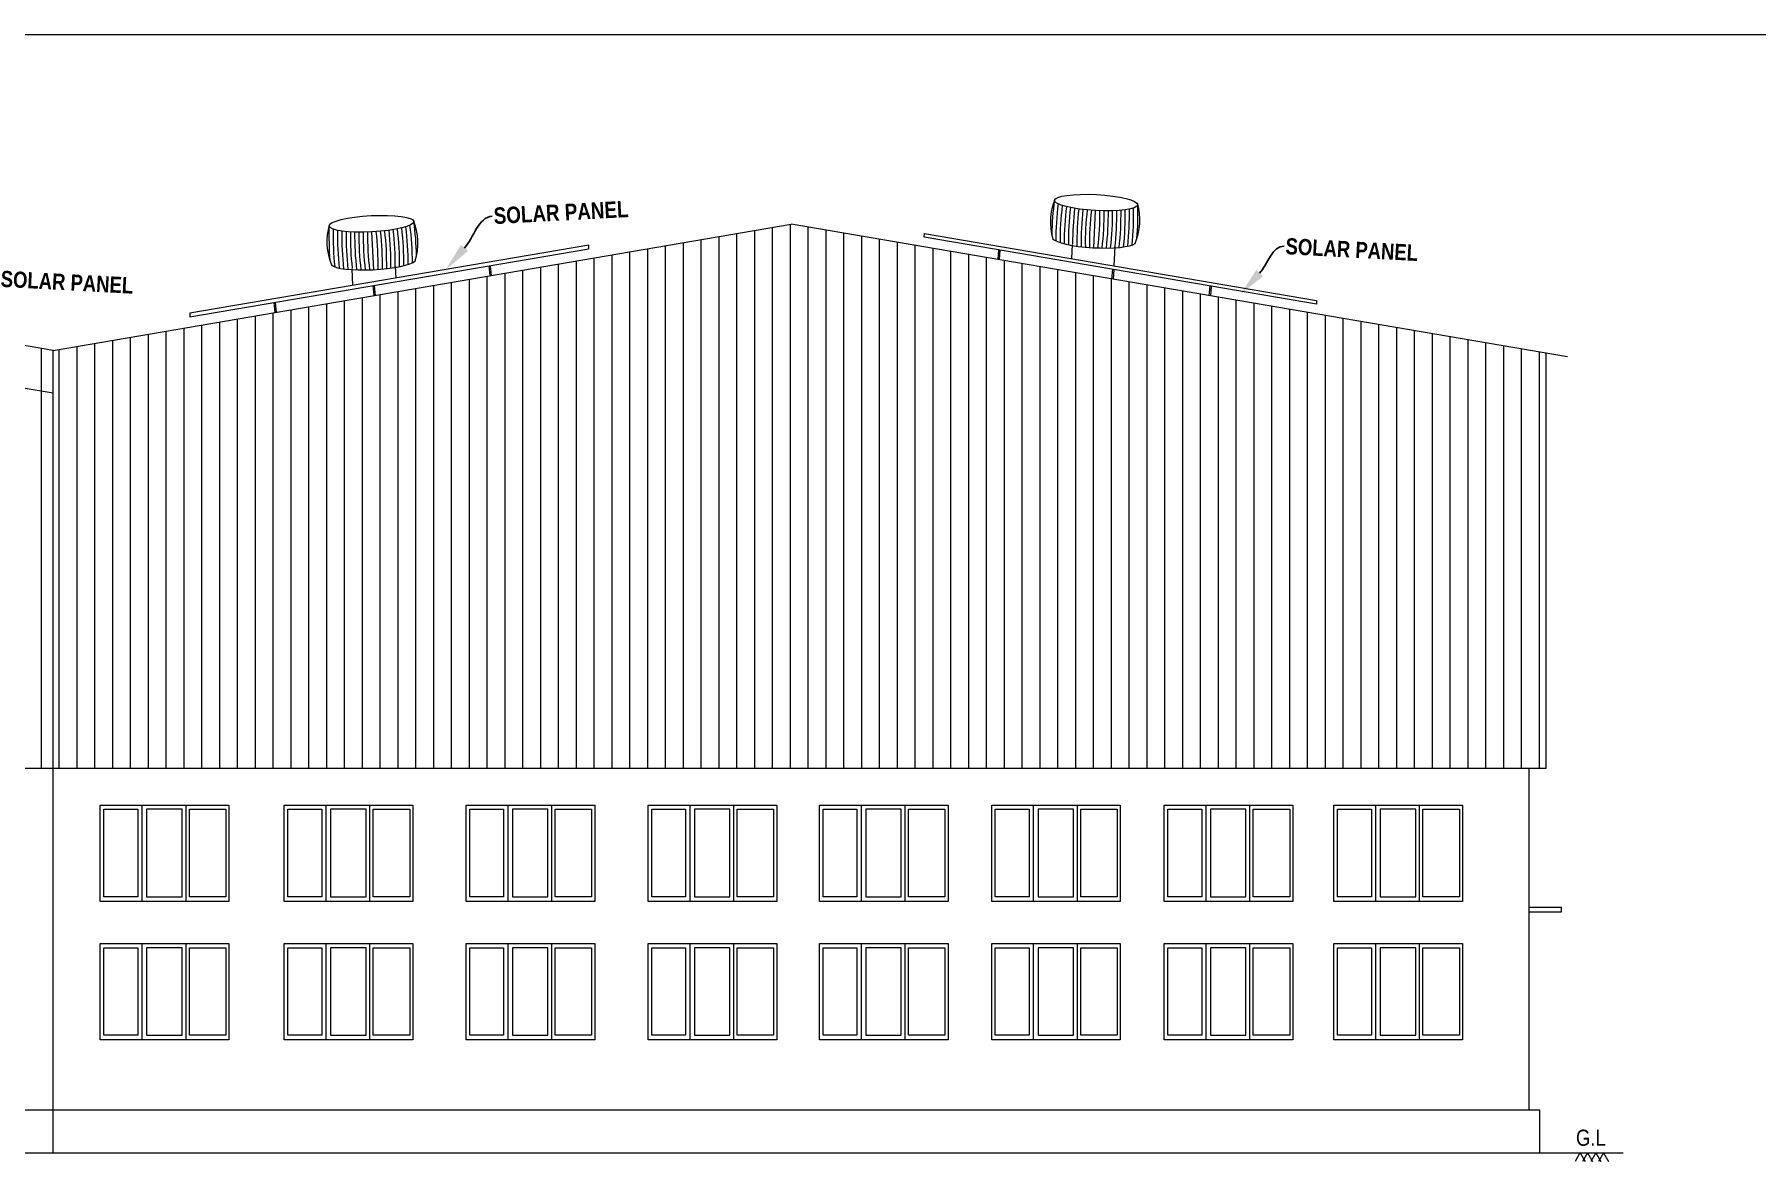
# Model space of a CAD drawing. Header units: metres. Extents: x -1559856 to -1559563, y 43807 to 43972.
# Drawn here: x -1559822.18 to -1559797.65, y 43956.12 to 43972.27 of the extents above; entities that cross this region are included whole.
import ezdxf
from ezdxf import colors
from ezdxf.entities.mleader import LeaderData, LeaderLine
from ezdxf.math import Vec2, Vec3

# ---------------------------------------------------------------- set-up
doc = ezdxf.new("R2010")
doc.units = ezdxf.units.M
doc.header["$LTSCALE"] = 750
doc.header["$MEASUREMENT"] = 0
doc.layers.get('0').update_dxf_attribs({"lineweight": 5})
doc.styles.add('K', font='swissc.ttf', dxfattribs={"height": 0.25})
doc.styles.add('sunahari', font='ARIALNB.TTF', dxfattribs={"height": 0.345})

msp = doc.modelspace()

# ---------------------------------------------------------------- hatches: boundary and pattern name
at = {"ltscale": 0.1}
h = msp.add_hatch(dxfattribs=at)
h.set_pattern_fill('ANSI31', color=0, scale=0.08, angle=45, style=0)
h.set_pattern_definition([(90, (-1549985.92988, 43820.98005), (-0.254, 0), [])])
h.paths.add_polyline_path([(-1559821.91044, 43967.1637), (-1559833.86544, 43969.2069), (-1559845.82043, 43967.1637), (-1559845.82043, 43961.82359), (-1559821.91044, 43961.82472)], flags=17)
h.paths.add_polyline_path([(-1559845.82043, 43967.1637), (-1559833.86544, 43969.2069), (-1559821.91044, 43967.1637), (-1559821.91044, 43967.77343), (-1559835.76044, 43970.14051), (-1559849.85041, 43967.73242), (-1559849.85041, 43961.8234), (-1559845.82043, 43961.82359)])
h.paths.add_polyline_path([(-1559800.65047, 43967.73254), (-1559811.40044, 43969.5698), (-1559821.91044, 43967.77355), (-1559821.91044, 43961.82353), (-1559800.65047, 43961.82454)])

# ---------------------------------------------------------------- linework, layer by layer
at = {"color": 0, "ltscale": 0.1}
for p, q in [((-1559821.91044, 43967.77343), (-1559835.76044, 43970.14051)), ((-1559821.91044, 43967.77355), (-1559811.40044, 43969.5698)), ((-1559800.34613, 43967.68053), (-1559811.40044, 43969.5698)), ((-1559821.91044, 43967.1637), (-1559833.86544, 43969.2069)), ((-1559821.91044, 43956.34383), (-1559821.91044, 43967.77355)), ((-1559800.65047, 43961.82454), (-1559800.65047, 43967.73254)), ((-1559849.85041, 43961.8234), (-1559821.91044, 43961.82472)), ((-1559821.91044, 43956.95357), (-1559821.91044, 43961.82459)), ((-1559821.91044, 43961.82353), (-1559800.65047, 43961.82454)), ((-1559800.89044, 43956.95369), (-1559800.89044, 43961.82471)), ((-1559800.89044, 43959.77577), (-1559800.43044, 43959.77577)), ((-1559800.74047, 43956.34406), (-1559800.74047, 43956.95368)), ((-1559854.27266, 43956.3437), (-1559799.54998, 43956.34393))]:
    msp.add_line(p, q, dxfattribs=at)
at = {"color": 7, "ltscale": 0.1}
for p, q in [((-1559807.09226, 43969.23609), (-1559807.0646, 43969.76594)), ((-1559817.34493, 43968.92307), (-1559817.37306, 43969.46213)), ((-1559807.39833, 43969.28143), (-1559807.40878, 43969.08108)), ((-1559806.78923, 43969.24964), (-1559806.80343, 43968.97762)), ((-1559817.65943, 43968.93653), (-1559817.64703, 43968.69906)), ((-1559817.03975, 43968.96888), (-1559817.03116, 43968.80432))]:
    msp.add_line(p, q, dxfattribs=at)
at = {"color": 7, "ltscale": 0.2}
for p, q in [((-1559808.44797, 43969.20796), (-1559808.45978, 43969.06722)), ((-1559808.42818, 43969.20458), (-1559808.44, 43969.06384)), ((-1559815.70601, 43968.97919), (-1559815.69399, 43968.836)), ((-1559815.68588, 43968.98263), (-1559815.67386, 43968.83944)), ((-1559806.82496, 43968.93058), (-1559806.83678, 43968.78983)), ((-1559806.80517, 43968.9272), (-1559806.81699, 43968.78645)), ((-1559817.35887, 43968.6967), (-1559817.34684, 43968.55351)), ((-1559817.33874, 43968.70014), (-1559817.32671, 43968.55695)), ((-1559805.43881, 43968.69367), (-1559805.45062, 43968.55293)), ((-1559805.41902, 43968.69029), (-1559805.43084, 43968.54955)), ((-1559818.74897, 43968.45912), (-1559818.73695, 43968.31593)), ((-1559820.64735, 43961.29787), (-1559820.64735, 43959.92575)), ((-1559820.02433, 43961.29787), (-1559820.02433, 43959.92575)), ((-1559818.02752, 43961.29787), (-1559818.02752, 43959.92575)), ((-1559817.4045, 43961.29787), (-1559817.4045, 43959.92575)), ((-1559815.43672, 43961.29787), (-1559815.43672, 43959.92575)), ((-1559814.81371, 43961.29787), (-1559814.81371, 43959.92575)), ((-1559812.84593, 43961.29787), (-1559812.84593, 43959.92575)), ((-1559812.22291, 43961.29787), (-1559812.22291, 43959.92575)), ((-1559810.40579, 43961.29787), (-1559810.40579, 43959.92575)), ((-1559809.78277, 43961.29787), (-1559809.78277, 43959.92575)), ((-1559807.95226, 43961.29787), (-1559807.95226, 43959.92575)), ((-1559807.32924, 43961.29787), (-1559807.32924, 43959.92575)), ((-1559805.49467, 43961.29787), (-1559805.49467, 43959.92575)), ((-1559804.87165, 43961.29787), (-1559804.87165, 43959.92575)), ((-1559803.07792, 43961.29787), (-1559803.07792, 43959.92575)), ((-1559802.4549, 43961.29787), (-1559802.4549, 43959.92575)), ((-1559820.64735, 43959.32575), (-1559820.64735, 43957.95363)), ((-1559820.02433, 43959.32575), (-1559820.02433, 43957.95363)), ((-1559818.02752, 43959.32575), (-1559818.02752, 43957.95363)), ((-1559817.4045, 43959.32575), (-1559817.4045, 43957.95363)), ((-1559815.43672, 43959.32575), (-1559815.43672, 43957.95363)), ((-1559814.81371, 43959.32575), (-1559814.81371, 43957.95363)), ((-1559812.84593, 43959.32575), (-1559812.84593, 43957.95363)), ((-1559812.22291, 43959.32575), (-1559812.22291, 43957.95363)), ((-1559810.40579, 43959.32575), (-1559810.40579, 43957.95363)), ((-1559809.78277, 43959.32575), (-1559809.78277, 43957.95363)), ((-1559807.95226, 43959.32575), (-1559807.95226, 43957.95363)), ((-1559807.32924, 43959.32575), (-1559807.32924, 43957.95363)), ((-1559805.49467, 43959.32575), (-1559805.49467, 43957.95363)), ((-1559804.87165, 43959.32575), (-1559804.87165, 43957.95363)), ((-1559803.07792, 43959.32575), (-1559803.07792, 43957.95363)), ((-1559802.4549, 43959.32575), (-1559802.4549, 43957.95363))]:
    msp.add_line(p, q, dxfattribs=at)
at = {"color": 0, "ltscale": 0.2}
for p, q in [((-1559818.7691, 43968.45568), (-1559818.75708, 43968.31249)), ((-1559800.89044, 43959.84577), (-1559800.43044, 43959.84577)), ((-1559800.43044, 43959.77577), (-1559800.43044, 43959.84577)), ((-1559800.89044, 43956.95356), (-1559852.96041, 43956.95356)), ((-1559800.74047, 43956.95368), (-1559821.91044, 43956.95368))]:
    msp.add_line(p, q, dxfattribs=at)
at = {"color": 0}
for p, q in [((-1559800.16671, 43956.34407), (-1559800.23753, 43956.22141)), ((-1559800.16304, 43956.34407), (-1559800.09223, 43956.22141)), ((-1559800.05968, 43956.34407), (-1559800.13049, 43956.22141)), ((-1559800.05968, 43956.34407), (-1559799.98886, 43956.22141)), ((-1559799.94236, 43956.34407), (-1559800.01317, 43956.22141)), ((-1559799.94236, 43956.34407), (-1559799.87154, 43956.22141)), ((-1559799.83258, 43956.34407), (-1559799.9034, 43956.22141)), ((-1559799.83258, 43956.34407), (-1559799.76176, 43956.22141))]:
    msp.add_line(p, q, dxfattribs=at)
at = {"color": 7, "ltscale": 0.2}
for points in [[(-1559701.9239, 43862.94666), (-1559856.28176, 43862.94666), (-1559856.28176, 43972.27391), (-1559701.9239, 43972.27391)], [(-1559803.91766, 43968.48442), (-1559803.92029, 43968.43415), (-1559809.50556, 43969.38872), (-1559809.50294, 43969.43899)], [(-1559821.2407, 43961.29787), (-1559819.40873, 43961.29787), (-1559819.40873, 43959.92575), (-1559821.2407, 43959.92575)], [(-1559821.18878, 43961.23854), (-1559820.70669, 43961.23854), (-1559820.70669, 43959.9925), (-1559821.18878, 43959.9925)], [(-1559820.07625, 43961.23854), (-1559820.5806, 43961.23854), (-1559820.5806, 43959.9925), (-1559820.07625, 43959.9925)], [(-1559819.45323, 43959.9925), (-1559819.97242, 43959.9925), (-1559819.97242, 43961.23854), (-1559819.45323, 43961.23854)], [(-1559818.62087, 43961.29787), (-1559816.7889, 43961.29787), (-1559816.7889, 43959.92575), (-1559818.62087, 43959.92575)], [(-1559818.56895, 43961.23854), (-1559818.08685, 43961.23854), (-1559818.08685, 43959.9925), (-1559818.56895, 43959.9925)], [(-1559817.45642, 43961.23854), (-1559817.96076, 43961.23854), (-1559817.96076, 43959.9925), (-1559817.45642, 43959.9925)], [(-1559816.8334, 43959.9925), (-1559817.35258, 43959.9925), (-1559817.35258, 43961.23854), (-1559816.8334, 43961.23854)], [(-1559816.03007, 43961.29787), (-1559814.1981, 43961.29787), (-1559814.1981, 43959.92575), (-1559816.03007, 43959.92575)], [(-1559815.97816, 43961.23854), (-1559815.49606, 43961.23854), (-1559815.49606, 43959.9925), (-1559815.97816, 43959.9925)], [(-1559814.86562, 43961.23854), (-1559815.36997, 43961.23854), (-1559815.36997, 43959.9925), (-1559814.86562, 43959.9925)], [(-1559814.24261, 43959.9925), (-1559814.76179, 43959.9925), (-1559814.76179, 43961.23854), (-1559814.24261, 43961.23854)], [(-1559813.43928, 43961.29787), (-1559811.60731, 43961.29787), (-1559811.60731, 43959.92575), (-1559813.43928, 43959.92575)], [(-1559813.38736, 43961.23854), (-1559812.90527, 43961.23854), (-1559812.90527, 43959.9925), (-1559813.38736, 43959.9925)], [(-1559812.27483, 43961.23854), (-1559812.77918, 43961.23854), (-1559812.77918, 43959.9925), (-1559812.27483, 43959.9925)], [(-1559811.65181, 43959.9925), (-1559812.171, 43959.9925), (-1559812.171, 43961.23854), (-1559811.65181, 43961.23854)], [(-1559810.99914, 43961.29787), (-1559809.16717, 43961.29787), (-1559809.16717, 43959.92575), (-1559810.99914, 43959.92575)], [(-1559810.94722, 43961.23854), (-1559810.46512, 43961.23854), (-1559810.46512, 43959.9925), (-1559810.94722, 43959.9925)], [(-1559809.83469, 43961.23854), (-1559810.33903, 43961.23854), (-1559810.33903, 43959.9925), (-1559809.83469, 43959.9925)], [(-1559809.21167, 43959.9925), (-1559809.73085, 43959.9925), (-1559809.73085, 43961.23854), (-1559809.21167, 43961.23854)], [(-1559808.54561, 43961.29787), (-1559806.71364, 43961.29787), (-1559806.71364, 43959.92575), (-1559808.54561, 43959.92575)], [(-1559808.49369, 43961.23854), (-1559808.0116, 43961.23854), (-1559808.0116, 43959.9925), (-1559808.49369, 43959.9925)], [(-1559807.38116, 43961.23854), (-1559807.88551, 43961.23854), (-1559807.88551, 43959.9925), (-1559807.38116, 43959.9925)], [(-1559806.75814, 43959.9925), (-1559807.27733, 43959.9925), (-1559807.27733, 43961.23854), (-1559806.75814, 43961.23854)], [(-1559806.08802, 43961.29787), (-1559804.25605, 43961.29787), (-1559804.25605, 43959.92575), (-1559806.08802, 43959.92575)], [(-1559806.0361, 43961.23854), (-1559805.55401, 43961.23854), (-1559805.55401, 43959.9925), (-1559806.0361, 43959.9925)], [(-1559804.92357, 43961.23854), (-1559805.42792, 43961.23854), (-1559805.42792, 43959.9925), (-1559804.92357, 43959.9925)], [(-1559804.30055, 43959.9925), (-1559804.81973, 43959.9925), (-1559804.81973, 43961.23854), (-1559804.30055, 43961.23854)], [(-1559803.67127, 43961.29787), (-1559801.8393, 43961.29787), (-1559801.8393, 43959.92575), (-1559803.67127, 43959.92575)], [(-1559803.61935, 43961.23854), (-1559803.13725, 43961.23854), (-1559803.13725, 43959.9925), (-1559803.61935, 43959.9925)], [(-1559802.50682, 43961.23854), (-1559803.01117, 43961.23854), (-1559803.01117, 43959.9925), (-1559802.50682, 43959.9925)], [(-1559801.8838, 43959.9925), (-1559802.40298, 43959.9925), (-1559802.40298, 43961.23854), (-1559801.8838, 43961.23854)], [(-1559821.2407, 43959.32575), (-1559819.40873, 43959.32575), (-1559819.40873, 43957.95363), (-1559821.2407, 43957.95363)], [(-1559821.18878, 43959.26641), (-1559820.70669, 43959.26641), (-1559820.70669, 43958.02038), (-1559821.18878, 43958.02038)], [(-1559820.07625, 43959.26641), (-1559820.5806, 43959.26641), (-1559820.5806, 43958.02038), (-1559820.07625, 43958.02038)], [(-1559819.45323, 43958.02038), (-1559819.97242, 43958.02038), (-1559819.97242, 43959.26641), (-1559819.45323, 43959.26641)], [(-1559818.62087, 43959.32575), (-1559816.7889, 43959.32575), (-1559816.7889, 43957.95363), (-1559818.62087, 43957.95363)], [(-1559818.56895, 43959.26641), (-1559818.08685, 43959.26641), (-1559818.08685, 43958.02038), (-1559818.56895, 43958.02038)], [(-1559817.45642, 43959.26641), (-1559817.96076, 43959.26641), (-1559817.96076, 43958.02038), (-1559817.45642, 43958.02038)], [(-1559816.8334, 43958.02038), (-1559817.35258, 43958.02038), (-1559817.35258, 43959.26641), (-1559816.8334, 43959.26641)], [(-1559816.03007, 43959.32575), (-1559814.1981, 43959.32575), (-1559814.1981, 43957.95363), (-1559816.03007, 43957.95363)], [(-1559815.97816, 43959.26641), (-1559815.49606, 43959.26641), (-1559815.49606, 43958.02038), (-1559815.97816, 43958.02038)], [(-1559814.86562, 43959.26641), (-1559815.36997, 43959.26641), (-1559815.36997, 43958.02038), (-1559814.86562, 43958.02038)], [(-1559814.24261, 43958.02038), (-1559814.76179, 43958.02038), (-1559814.76179, 43959.26641), (-1559814.24261, 43959.26641)], [(-1559813.43928, 43959.32575), (-1559811.60731, 43959.32575), (-1559811.60731, 43957.95363), (-1559813.43928, 43957.95363)], [(-1559813.38736, 43959.26641), (-1559812.90527, 43959.26641), (-1559812.90527, 43958.02038), (-1559813.38736, 43958.02038)], [(-1559812.27483, 43959.26641), (-1559812.77918, 43959.26641), (-1559812.77918, 43958.02038), (-1559812.27483, 43958.02038)], [(-1559811.65181, 43958.02038), (-1559812.171, 43958.02038), (-1559812.171, 43959.26641), (-1559811.65181, 43959.26641)], [(-1559810.99914, 43959.32575), (-1559809.16717, 43959.32575), (-1559809.16717, 43957.95363), (-1559810.99914, 43957.95363)], [(-1559810.94722, 43959.26641), (-1559810.46512, 43959.26641), (-1559810.46512, 43958.02038), (-1559810.94722, 43958.02038)], [(-1559809.83469, 43959.26641), (-1559810.33903, 43959.26641), (-1559810.33903, 43958.02038), (-1559809.83469, 43958.02038)], [(-1559809.21167, 43958.02038), (-1559809.73085, 43958.02038), (-1559809.73085, 43959.26641), (-1559809.21167, 43959.26641)], [(-1559808.54561, 43959.32575), (-1559806.71364, 43959.32575), (-1559806.71364, 43957.95363), (-1559808.54561, 43957.95363)], [(-1559808.49369, 43959.26641), (-1559808.0116, 43959.26641), (-1559808.0116, 43958.02038), (-1559808.49369, 43958.02038)], [(-1559807.38116, 43959.26641), (-1559807.88551, 43959.26641), (-1559807.88551, 43958.02038), (-1559807.38116, 43958.02038)], [(-1559806.75814, 43958.02038), (-1559807.27733, 43958.02038), (-1559807.27733, 43959.26641), (-1559806.75814, 43959.26641)], [(-1559806.08802, 43959.32575), (-1559804.25605, 43959.32575), (-1559804.25605, 43957.95363), (-1559806.08802, 43957.95363)], [(-1559806.0361, 43959.26641), (-1559805.55401, 43959.26641), (-1559805.55401, 43958.02038), (-1559806.0361, 43958.02038)], [(-1559804.92357, 43959.26641), (-1559805.42792, 43959.26641), (-1559805.42792, 43958.02038), (-1559804.92357, 43958.02038)], [(-1559804.30055, 43958.02038), (-1559804.81973, 43958.02038), (-1559804.81973, 43959.26641), (-1559804.30055, 43959.26641)], [(-1559803.67127, 43959.32575), (-1559801.8393, 43959.32575), (-1559801.8393, 43957.95363), (-1559803.67127, 43957.95363)], [(-1559803.61935, 43959.26641), (-1559803.13725, 43959.26641), (-1559803.13725, 43958.02038), (-1559803.61935, 43958.02038)], [(-1559802.50682, 43959.26641), (-1559803.01117, 43959.26641), (-1559803.01117, 43958.02038), (-1559802.50682, 43958.02038)], [(-1559801.8838, 43958.02038), (-1559802.40298, 43958.02038), (-1559802.40298, 43959.26641), (-1559801.8838, 43959.26641)]]:
    msp.add_lwpolyline(points, close=True, dxfattribs=at)
at = {"color": 0, "ltscale": 0.2}
msp.add_lwpolyline([(-1559819.96661, 43968.30262), (-1559819.96394, 43968.25147), (-1559814.28163, 43969.22263), (-1559814.2843, 43969.27378)], close=True, dxfattribs=at)
at = {"color": 7, "ltscale": 0.1}
for centre, radius, start, end in [((-1559806.8885, 43969.60714), 0.82153, 157.215463, 197.152208), ((-1559803.28133, 43969.31497), 4.41091, 172.234893, 178.503778), ((-1559803.28133, 43969.31497), 4.35091, 172.814714, 179.760845), ((-1559803.28133, 43969.31497), 4.29091, 173.009186, 180.077977), ((-1559803.28133, 43969.31497), 4.23091, 173.131334, 180.310328), ((-1559803.28133, 43969.31497), 4.17091, 173.212219, 180.499726), ((-1559803.28133, 43969.31497), 4.11091, 173.263571, 180.355786), ((-1559803.28133, 43969.31497), 4.05091, 173.291062, 180.799398), ((-1559803.28133, 43969.31497), 3.99091, 173.297682, 180.919998), ((-1559803.28133, 43969.31497), 3.93091, 173.284972, 181.024251), ((-1559810.93399, 43969.70114), 4.29091, 353.93677, 1.016281), ((-1559810.87415, 43969.71123), 4.29091, 353.93677, 1.016281), ((-1559810.87415, 43969.71123), 4.35091, 354.247483, 1.210976), ((-1559807.25628, 43969.62634), 0.82153, 336.421176, 16.809579), ((-1559810.87415, 43969.71123), 4.41091, 355.527728, 1.783797), ((-1559817.17806, 43969.3201), 0.8358, 163.190421, 203.127167), ((-1559813.4972, 43969.40648), 4.48755, 178.209852, 184.478736), ((-1559821.22194, 43969.00334), 4.36546, 359.911729, 6.991239), ((-1559821.22194, 43969.00334), 4.42651, 0.222441, 7.185935), ((-1559817.55222, 43969.30057), 0.8358, 342.396135, 22.784537), ((-1559821.22194, 43969.00334), 4.48755, 1.502687, 7.758755), ((-1559803.28133, 43969.31497), 3.87091, 173.253542, 181.113106), ((-1559810.87415, 43969.71123), 3.87091, 352.911124, 0.771536), ((-1559810.87415, 43969.71123), 3.93091, 352.999154, 0.740142), ((-1559810.87415, 43969.71123), 3.99091, 353.102549, 0.727468), ((-1559810.87415, 43969.71123), 4.05091, 353.222218, 0.734128), ((-1559810.87415, 43969.71123), 4.11091, 353.360051, 0.761664), ((-1559810.87415, 43969.71123), 4.17091, 353.519533, 0.81307), ((-1559813.4972, 43969.40648), 4.42651, 178.789672, 185.735804), ((-1559813.4972, 43969.40648), 4.36546, 178.984145, 186.052936), ((-1559813.4972, 43969.40648), 4.30442, 179.106293, 186.285286), ((-1559813.4972, 43969.40648), 4.24338, 179.187177, 186.474684), ((-1559813.4972, 43969.40648), 4.18234, 179.23853, 186.330744), ((-1559813.4972, 43969.40648), 4.12129, 179.26602, 186.774357), ((-1559813.4972, 43969.40648), 4.06025, 179.27264, 186.894956), ((-1559813.4972, 43969.40648), 3.99921, 179.25993, 186.999209), ((-1559813.4972, 43969.40648), 3.93817, 179.2285, 187.088065), ((-1559821.22194, 43969.00334), 3.93817, 358.886083, 6.746495), ((-1559821.22194, 43969.00334), 3.99921, 358.974113, 6.7151), ((-1559821.22194, 43969.00334), 4.06025, 359.077508, 6.702427), ((-1559821.22194, 43969.00334), 4.12129, 359.197176, 6.709087), ((-1559821.22194, 43969.00334), 4.18234, 359.33501, 6.736622), ((-1559821.22194, 43969.00334), 4.24338, 359.494491, 6.788028), ((-1559821.28142, 43968.98679), 4.36546, 359.911729, 6.991239)]:
    msp.add_arc(centre, radius, start, end, dxfattribs=at)
for centre, major_axis in [((-1559807.05868, 43969.8795), (-0.59331, 0.03096)), ((-1559817.37909, 43969.57766), (-0.60361, -0.0315))]:
    msp.add_ellipse(centre, major_axis=major_axis, ratio=0.1914059, dxfattribs=at)
for centre, major_axis in [((-1559807.08485, 43969.34957), (-0.59331, 0.03096)), ((-1559817.34945, 43969.03868), (-0.60361, -0.0315))]:
    msp.add_ellipse(centre, major_axis=major_axis, ratio=0.1914059, start_param=0.13587485, end_param=2.95160604, dxfattribs=at)

# ---------------------------------------------------------------- texts
at = {"color": 0, "style": 'K'}
msp.add_text('G.L', height=0.229872, dxfattribs=at).set_placement((-1559800.22371, 43956.44558))

# ---------------------------------------------------------------- leaders
at = {"color": 7, "ltscale": 0.2}
ml = msp.add_multileader_mtext('Standard', dxfattribs=at)
ml.set_content('{\\C7;SOLAR PANEL}', color=4, style='sunahari')
ml.set_leader_properties(color=252)
ml.build(insert=Vec2(0, 0))
ml.multileader.update_dxf_attribs({"leader_type": 2, "text_left_attachment_type": 2, "text_right_attachment_type": 2, "dogleg_length": 0.2, "arrow_head_size": 0.40695})
ctx = ml.context
ctx.base_point, ctx.char_height, ctx.arrow_head_size, ctx.landing_gap_size, ctx.plane_origin, ctx.plane_x_axis, ctx.plane_y_axis = Vec3(-1559815.65768, 43969.68487), 0.2339959, 0.40695, 0.02035, Vec3(-1559816.70737, 43968.2148), Vec3(0.99864095, 0.05211772), Vec3(-0.05211772, 0.99864095)
ctx.left_attachment, ctx.right_attachment = 2, 2
notes = []
notes.append((ctx, [(0, (1, 1, 0), (-1559815.86088, 43969.67426), (0.99864095, 0.05211772), 0.20347, [(0, [(-1559816.32082, 43968.92572)], 0, [])])]))
ctx.mtext.insert, ctx.mtext.text_direction, ctx.mtext.rotation, ctx.mtext.flow_direction = Vec3(-1559815.64367, 43969.80675), Vec3(0.99864095, 0.05211772), 0.05214135, 5
ml = msp.add_multileader_mtext('Standard', dxfattribs=at)
ml.set_content('{\\C7;SOLAR PANEL}', color=4, style='sunahari')
ml.set_leader_properties(color=252)
ml.build(insert=Vec2(0, 0))
ml.multileader.update_dxf_attribs({"leader_type": 2, "text_left_attachment_type": 2, "text_right_attachment_type": 2, "dogleg_length": 0.2, "arrow_head_size": 0.4})
ctx = ml.context
ctx.base_point, ctx.char_height, ctx.arrow_head_size, ctx.landing_gap_size, ctx.plane_origin, ctx.plane_x_axis, ctx.plane_y_axis = Vec3(-1559804.37856, 43969.25708), 0.23, 0.4, 0.02, Vec3(-1559805.45052, 43967.92191), Vec3(0.99864095, -0.05211772), Vec3(0.05211772, 0.99864095)
ctx.left_attachment, ctx.right_attachment = 2, 2
notes.append((ctx, [(0, (1, 1, 0), (-1559804.57829, 43969.26751), (0.99864095, -0.05211772), 0.2, [(0, [(-1559804.99989, 43968.57734)], 0, [])])]))
ctx.mtext.insert, ctx.mtext.text_direction, ctx.mtext.rotation, ctx.mtext.flow_direction = Vec3(-1559804.35239, 43969.3748), Vec3(0.99864095, -0.05211772), 6.23104396, 5
ml = msp.add_multileader_mtext('Standard', dxfattribs=at)
ml.set_content('{\\C7;SOLAR PANEL}', color=4, style='sunahari')
ml.set_leader_properties(color=252)
ml.build(insert=Vec2(0, 0))
ml.multileader.update_dxf_attribs({"leader_type": 2, "text_left_attachment_type": 2, "text_right_attachment_type": 2, "dogleg_length": 0.2, "arrow_head_size": 0.4})
ctx = ml.context
ctx.base_point, ctx.char_height, ctx.arrow_head_size, ctx.landing_gap_size, ctx.plane_origin, ctx.plane_x_axis, ctx.plane_y_axis = Vec3(-1559822.6779, 43968.79198), 0.23, 0.4, 0.02, Vec3(-1559823.74985, 43967.45681), Vec3(0.99864095, -0.05211772), Vec3(0.05211772, 0.99864095)
ctx.left_attachment, ctx.right_attachment = 2, 2
notes.append((ctx, [(0, (1, 1, 0), (-1559822.87763, 43968.8024), (0.99864095, -0.05211772), 0.2, [(0, [(-1559823.29922, 43968.11224)], 0, [])])]))
ctx.mtext.insert, ctx.mtext.text_direction, ctx.mtext.rotation, ctx.mtext.flow_direction = Vec3(-1559822.65173, 43968.9097), Vec3(0.99864095, -0.05211772), 6.23104396, 5
for ctx, leaders in notes:
    for number, flags, end, landing, length, lines in leaders:
        leader = LeaderData()
        leader.index, (leader.has_last_leader_line, leader.has_dogleg_vector, leader.attachment_direction) = number, flags
        leader.last_leader_point, leader.dogleg_vector, leader.dogleg_length = Vec3(end), Vec3(landing), length
        for number, points, colour, breaks in lines:
            line = LeaderLine()
            line.index, line.vertices, line.color, line.breaks = number, Vec3.list(points), colors.encode_raw_color(colour), breaks
            leader.lines.append(line)
        ctx.leaders.append(leader)

doc.saveas('drawing.dxf')
